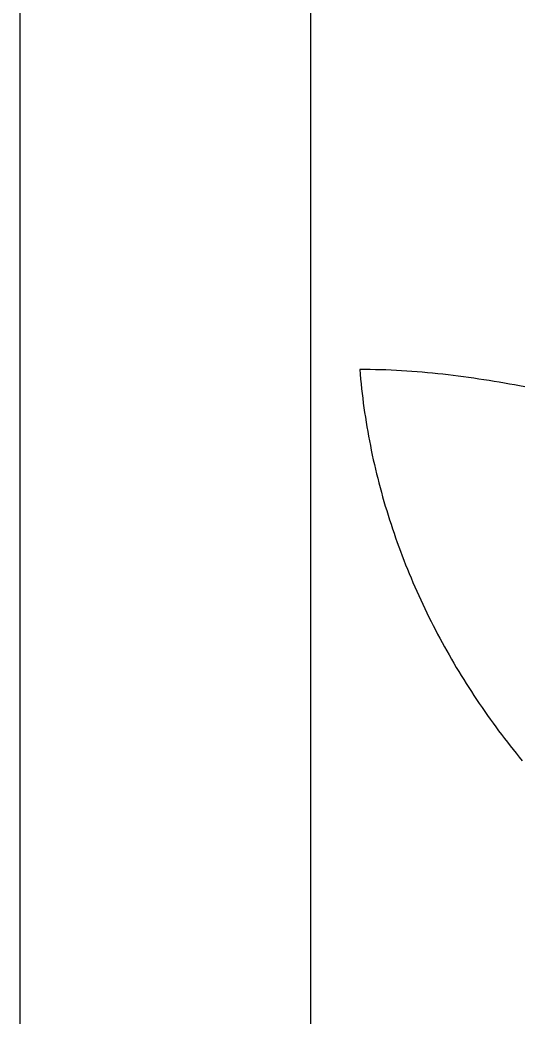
# Model space of a CAD drawing. Header units: millimetres. Extents: x 56222 to 3066687, y -650199 to -121287.
# Drawn here: x 140523.925 to 140525.646, y -185744.401 to -185740.973 of the extents above; entities that cross this region are included whole.
import ezdxf

# ---------------------------------------------------------------- set-up
doc = ezdxf.new("R2010")
doc.units = ezdxf.units.MM
doc.header["$MEASUREMENT"] = 0
doc.layers.add('$TD_AUDIT_GENERATED_(A0BDF17)', color=32, linetype='Continuous', lineweight=30)

msp = doc.modelspace()

# ---------------------------------------------------------------- linework, layer by layer
at = {"layer": '$TD_AUDIT_GENERATED_(A0BDF17)', "linetype": 'Continuous', "lineweight": 25, "ltscale": 2}
for p, q in [((140523.9246, -185738.3706), (140523.9246, -185768.2909)), ((140523.9246, -185739.3706), (140523.9246, -185746.9561)), ((140524.9246, -185739.3706), (140524.9246, -185746.9561)), ((140525.094, -185742.1744), (140525.0954, -185742.1909)), ((140525.112, -185742.1745), (140525.094, -185742.1744)), ((140525.0954, -185742.1909), (140525.0969, -185742.2074)), ((140525.13, -185742.1747), (140525.112, -185742.1745)), ((140525.148, -185742.175), (140525.13, -185742.1747)), ((140525.166, -185742.1755), (140525.148, -185742.175)), ((140525.184, -185742.1761), (140525.166, -185742.1755)), ((140525.2019, -185742.1769), (140525.184, -185742.1761)), ((140525.2198, -185742.1778), (140525.2019, -185742.1769)), ((140525.2377, -185742.1788), (140525.2198, -185742.1778)), ((140525.2555, -185742.1799), (140525.2377, -185742.1788)), ((140525.2734, -185742.1811), (140525.2555, -185742.1799)), ((140525.2912, -185742.1825), (140525.2734, -185742.1811)), ((140525.309, -185742.184), (140525.2912, -185742.1825)), ((140525.3268, -185742.1856), (140525.309, -185742.184)), ((140525.3445, -185742.1873), (140525.3268, -185742.1856)), ((140525.3623, -185742.1891), (140525.3445, -185742.1873)), ((140525.38, -185742.191), (140525.3623, -185742.1891)), ((140525.3977, -185742.193), (140525.38, -185742.191)), ((140525.0969, -185742.2074), (140525.0985, -185742.2239)), ((140525.0985, -185742.2239), (140525.1002, -185742.2404)), ((140525.4154, -185742.1951), (140525.3977, -185742.193)), ((140525.4331, -185742.1974), (140525.4154, -185742.1951)), ((140525.4508, -185742.1997), (140525.4331, -185742.1974)), ((140525.4684, -185742.2021), (140525.4508, -185742.1997)), ((140525.486, -185742.2046), (140525.4684, -185742.2021)), ((140525.5036, -185742.2072), (140525.486, -185742.2046)), ((140525.5212, -185742.2098), (140525.5036, -185742.2072)), ((140525.5388, -185742.2126), (140525.5212, -185742.2098)), ((140525.5564, -185742.2154), (140525.5388, -185742.2126)), ((140525.574, -185742.2183), (140525.5564, -185742.2154)), ((140525.5915, -185742.2213), (140525.574, -185742.2183)), ((140525.6091, -185742.2244), (140525.5915, -185742.2213)), ((140525.6266, -185742.2275), (140525.6091, -185742.2244)), ((140525.1002, -185742.2404), (140525.1021, -185742.2568)), ((140525.1021, -185742.2568), (140525.1041, -185742.2732)), ((140525.6441, -185742.2307), (140525.6266, -185742.2275)), ((140525.6616, -185742.234), (140525.6441, -185742.2307)), ((140525.1041, -185742.2732), (140525.1062, -185742.2896)), ((140525.1062, -185742.2896), (140525.1084, -185742.306)), ((140525.1084, -185742.306), (140525.1107, -185742.3224)), ((140525.1107, -185742.3224), (140525.1132, -185742.3387)), ((140525.1132, -185742.3387), (140525.1158, -185742.355)), ((140525.1158, -185742.355), (140525.1185, -185742.3713)), ((140525.1185, -185742.3713), (140525.1213, -185742.3875)), ((140525.1213, -185742.3875), (140525.1242, -185742.4038)), ((140525.1242, -185742.4038), (140525.1273, -185742.42)), ((140525.1273, -185742.42), (140525.1304, -185742.4362)), ((140525.1304, -185742.4362), (140525.1337, -185742.4523)), ((140525.1337, -185742.4523), (140525.1371, -185742.4684)), ((140525.1371, -185742.4684), (140525.1406, -185742.4845)), ((140525.1406, -185742.4845), (140525.1442, -185742.5006)), ((140525.1442, -185742.5006), (140525.148, -185742.5166)), ((140525.148, -185742.5166), (140525.1518, -185742.5326)), ((140525.1518, -185742.5326), (140525.1558, -185742.5486)), ((140525.1558, -185742.5486), (140525.1599, -185742.5646)), ((140525.1599, -185742.5646), (140525.164, -185742.5805)), ((140525.164, -185742.5805), (140525.1683, -185742.5964)), ((140525.1683, -185742.5964), (140525.1727, -185742.6122)), ((140525.1727, -185742.6122), (140525.1773, -185742.628)), ((140525.1773, -185742.628), (140525.1819, -185742.6438)), ((140525.1819, -185742.6438), (140525.1866, -185742.6596)), ((140525.1866, -185742.6596), (140525.1915, -185742.6753)), ((140525.1915, -185742.6753), (140525.1964, -185742.6909)), ((140525.1964, -185742.6909), (140525.2015, -185742.7066)), ((140525.2015, -185742.7066), (140525.2066, -185742.7222)), ((140525.2066, -185742.7222), (140525.2119, -185742.7377)), ((140525.2119, -185742.7377), (140525.2173, -185742.7533)), ((140525.2173, -185742.7533), (140525.2228, -185742.7688)), ((140525.2228, -185742.7688), (140525.2284, -185742.7842)), ((140525.2284, -185742.7842), (140525.2341, -185742.7996)), ((140525.2341, -185742.7996), (140525.2399, -185742.815)), ((140525.2399, -185742.815), (140525.2458, -185742.8303)), ((140525.2458, -185742.8303), (140525.2518, -185742.8456)), ((140525.2518, -185742.8456), (140525.2579, -185742.8608)), ((140525.2579, -185742.8608), (140525.2641, -185742.876)), ((140525.2641, -185742.876), (140525.2705, -185742.8912)), ((140525.2705, -185742.8912), (140525.2769, -185742.9063)), ((140525.2769, -185742.9063), (140525.2834, -185742.9214)), ((140525.2834, -185742.9214), (140525.29, -185742.9364)), ((140525.29, -185742.9364), (140525.2967, -185742.9514)), ((140525.2967, -185742.9514), (140525.3036, -185742.9663)), ((140525.3036, -185742.9663), (140525.3105, -185742.9812)), ((140525.3105, -185742.9812), (140525.3175, -185742.9961)), ((140525.3175, -185742.9961), (140525.3246, -185743.0108)), ((140525.3246, -185743.0108), (140525.3319, -185743.0256)), ((140525.3319, -185743.0256), (140525.3392, -185743.0403)), ((140525.3392, -185743.0403), (140525.3466, -185743.0549)), ((140525.3466, -185743.0549), (140525.3541, -185743.0695)), ((140525.3541, -185743.0695), (140525.3617, -185743.0841)), ((140525.3617, -185743.0841), (140525.3694, -185743.0986)), ((140525.3694, -185743.0986), (140525.3772, -185743.113)), ((140525.3772, -185743.113), (140525.3851, -185743.1274)), ((140525.3851, -185743.1274), (140525.3931, -185743.1417)), ((140525.3931, -185743.1417), (140525.4012, -185743.156)), ((140525.4012, -185743.156), (140525.4093, -185743.1703)), ((140525.4093, -185743.1703), (140525.4176, -185743.1844)), ((140525.4176, -185743.1844), (140525.426, -185743.1986)), ((140525.426, -185743.1986), (140525.4344, -185743.2126)), ((140525.4344, -185743.2126), (140525.443, -185743.2266)), ((140525.443, -185743.2266), (140525.4516, -185743.2406)), ((140525.4516, -185743.2406), (140525.4603, -185743.2545)), ((140525.4603, -185743.2545), (140525.4691, -185743.2683)), ((140525.4691, -185743.2683), (140525.478, -185743.2821)), ((140525.478, -185743.2821), (140525.487, -185743.2958)), ((140525.487, -185743.2958), (140525.4961, -185743.3095)), ((140525.4961, -185743.3095), (140525.5053, -185743.3231)), ((140525.5053, -185743.3231), (140525.5146, -185743.3366)), ((140525.5146, -185743.3366), (140525.5239, -185743.3501)), ((140525.5239, -185743.3501), (140525.5333, -185743.3635)), ((140525.5333, -185743.3635), (140525.5429, -185743.3769)), ((140525.5429, -185743.3769), (140525.5525, -185743.3901)), ((140525.5525, -185743.3901), (140525.5622, -185743.4034)), ((140525.5622, -185743.4034), (140525.5719, -185743.4165)), ((140525.5719, -185743.4165), (140525.5818, -185743.4296)), ((140525.5818, -185743.4296), (140525.5917, -185743.4427)), ((140525.5917, -185743.4427), (140525.6018, -185743.4556)), ((140525.6018, -185743.4556), (140525.6119, -185743.4685)), ((140525.6119, -185743.4685), (140525.6221, -185743.4814)), ((140525.6221, -185743.4814), (140525.6324, -185743.4941)), ((140525.6324, -185743.4941), (140525.6427, -185743.5068)), ((140525.6427, -185743.5068), (140525.6532, -185743.5195))]:
    msp.add_line(p, q, dxfattribs=at)

doc.saveas('drawing.dxf')
